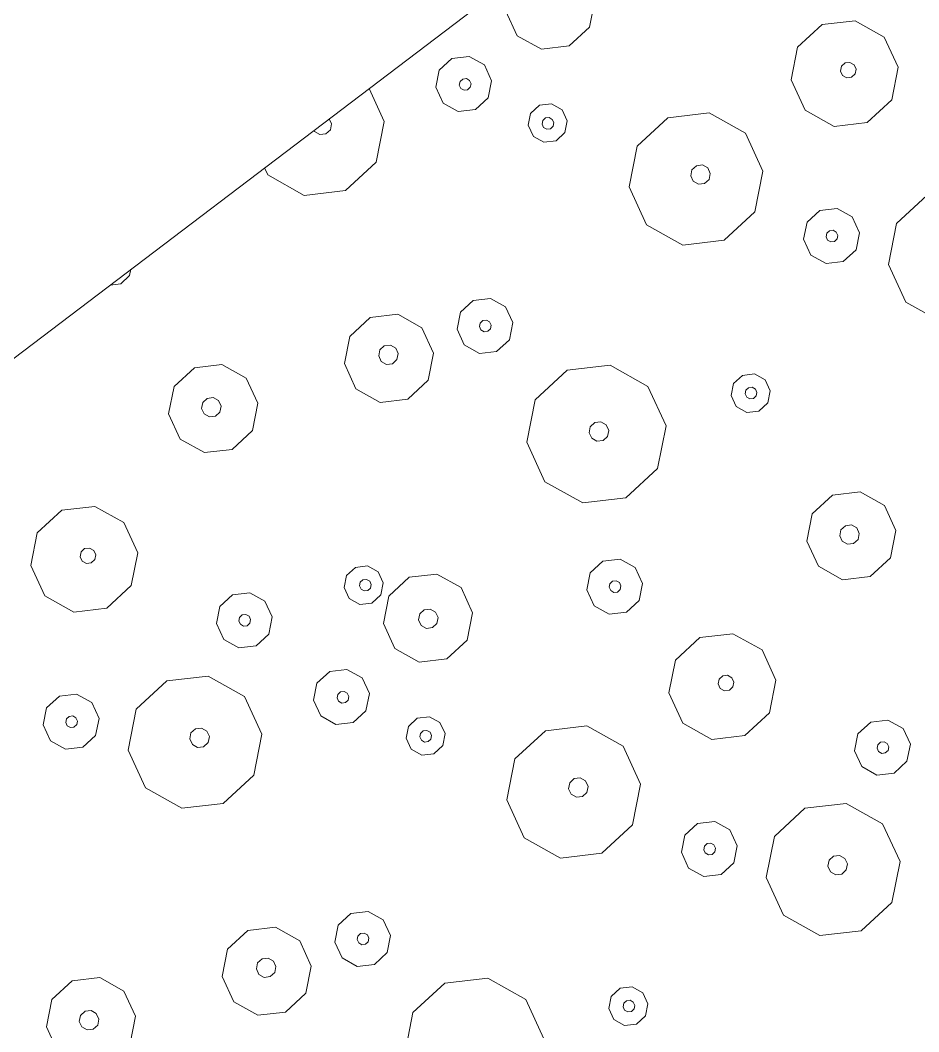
# Model space of a CAD drawing. Header units: metres. Extents: x -2858 to 512, y -1995 to 1252.
# Drawn here: x -465.227 to -462.668, y -185.131 to -182.249 of the extents above; entities that cross this region are included whole.
import ezdxf

# ---------------------------------------------------------------- set-up
doc = ezdxf.new("R2010")
doc.units = ezdxf.units.M
doc.layers.add('Calque commun', color=7, linetype='Continuous')

# ---------------------------------------------------------------- blocks, each defined once
blk = doc.blocks.new('pattern')
at = {"layer": 'Calque commun', "color": 54, "linetype": 'Continuous', "lineweight": 9}
for p, q in [((93.7554, 105.2144), (93.8576, 105.2748)), ((93.8576, 105.2748), (93.9757, 105.2635)), ((93.9757, 105.2635), (94.0646, 105.185)), ((93.7082, 105.1056), (93.7554, 105.2144)), ((94.0646, 105.185), (94.0904, 105.0691)), ((93.734, 104.9897), (93.7082, 105.1056)), ((93.8535, 105.0914), (93.8603, 105.1072)), ((93.8572, 105.0745), (93.8535, 105.0914)), ((93.8603, 105.1072), (93.8753, 105.116)), ((93.8753, 105.116), (93.8925, 105.1144)), ((93.8925, 105.1144), (93.9054, 105.1029)), ((93.9054, 105.1029), (93.9092, 105.086)), ((93.8702, 105.063), (93.8572, 105.0745)), ((93.8874, 105.0614), (93.8702, 105.063)), ((93.9023, 105.0702), (93.8874, 105.0614)), ((93.9092, 105.086), (93.9023, 105.0702)), ((94.0904, 105.0691), (94.0432, 104.9603)), ((93.4869, 105.0134), (93.5295, 105.0385)), ((93.5295, 105.0385), (93.5787, 105.0338)), ((93.5787, 105.0338), (93.6158, 105.0011)), ((93.4673, 104.968), (93.4869, 105.0134)), ((93.5336, 104.9724), (93.5425, 104.9777)), ((93.5425, 104.9777), (93.5529, 104.9767)), ((93.5529, 104.9767), (93.5606, 104.9698)), ((93.6158, 105.0011), (93.6265, 104.9528)), ((93.8229, 104.9112), (93.734, 104.9897)), ((93.478, 104.9198), (93.4673, 104.968)), ((93.5294, 104.9629), (93.5336, 104.9724)), ((93.5317, 104.9528), (93.5294, 104.9629)), ((93.5395, 104.9459), (93.5317, 104.9528)), ((93.5498, 104.9449), (93.5395, 104.9459)), ((93.5588, 104.9502), (93.5498, 104.9449)), ((93.5629, 104.9597), (93.5588, 104.9502)), ((93.5606, 104.9698), (93.5629, 104.9597)), ((93.6265, 104.9528), (93.6069, 104.9075)), ((94.0432, 104.9603), (93.9411, 104.8999)), ((94.5228, 104.9177), (94.5366, 104.9495)), ((94.5366, 104.9495), (94.5664, 104.9671)), ((94.5664, 104.9671), (94.6009, 104.9638)), ((94.6009, 104.9638), (94.6268, 104.9409)), ((93.5151, 104.887), (93.478, 104.9198)), ((94.5304, 104.8839), (94.5228, 104.9177)), ((94.5606, 104.9149), (94.5648, 104.9244)), ((94.5648, 104.9244), (94.5737, 104.9297)), ((94.5737, 104.9297), (94.584, 104.9287)), ((94.584, 104.9287), (94.5918, 104.9218)), ((94.5918, 104.9218), (94.5941, 104.9117)), ((94.6268, 104.9409), (94.6343, 104.9071)), ((93.6069, 104.9075), (93.5643, 104.8823)), ((93.9411, 104.8999), (93.8229, 104.9112)), ((94.5629, 104.9047), (94.5606, 104.9149)), ((94.5707, 104.8979), (94.5629, 104.9047)), ((94.581, 104.8969), (94.5707, 104.8979)), ((94.5899, 104.9022), (94.581, 104.8969)), ((94.5941, 104.9117), (94.5899, 104.9022)), ((94.6343, 104.9071), (94.6206, 104.8753)), ((93.5643, 104.8823), (93.5151, 104.887)), ((94.0312, 104.8384), (94.0738, 104.8635)), ((94.0738, 104.8635), (94.123, 104.8589)), ((94.5563, 104.861), (94.5304, 104.8839)), ((94.5908, 104.8577), (94.5563, 104.861)), ((94.6206, 104.8753), (94.5908, 104.8577)), ((94.0116, 104.7931), (94.0312, 104.8384)), ((94.123, 104.8589), (94.1601, 104.8261)), ((94.0779, 104.7974), (94.0868, 104.8027)), ((94.0868, 104.8027), (94.0972, 104.8017)), ((94.0972, 104.8017), (94.105, 104.7949)), ((94.1601, 104.8261), (94.1708, 104.7779)), ((94.0223, 104.7448), (94.0116, 104.7931)), ((94.0738, 104.7879), (94.0779, 104.7974)), ((94.076, 104.7778), (94.0738, 104.7879)), ((94.0838, 104.7709), (94.076, 104.7778)), ((94.1031, 104.7752), (94.0941, 104.7699)), ((94.1072, 104.7847), (94.1031, 104.7752)), ((94.105, 104.7949), (94.1072, 104.7847)), ((94.1708, 104.7779), (94.1512, 104.7325)), ((94.7591, 104.6817), (94.8083, 104.7951)), ((94.0594, 104.7121), (94.0223, 104.7448)), ((94.0941, 104.7699), (94.0838, 104.7709)), ((94.1512, 104.7325), (94.1086, 104.7074)), ((94.1086, 104.7074), (94.0594, 104.7121)), ((94.786, 104.5611), (94.7591, 104.6817)), ((93.6063, 104.6064), (93.688, 104.6547)), ((93.688, 104.6547), (93.7825, 104.6457)), ((93.7825, 104.6457), (93.8537, 104.5829)), ((93.0607, 104.5768), (93.1288, 104.617)), ((93.1288, 104.617), (93.2075, 104.6095)), ((93.2075, 104.6095), (93.2668, 104.5572)), ((93.5685, 104.5193), (93.6063, 104.6064)), ((93.0292, 104.5042), (93.0607, 104.5768)), ((93.8537, 104.5829), (93.8744, 104.4902)), ((94.0838, 104.5165), (94.186, 104.5768)), ((94.186, 104.5768), (94.3041, 104.5656)), ((93.2668, 104.5572), (93.284, 104.4799)), ((94.3041, 104.5656), (94.3931, 104.487)), ((94.8787, 104.4793), (94.786, 104.5611)), ((93.5892, 104.4267), (93.5685, 104.5193)), ((93.6848, 104.508), (93.6903, 104.5207)), ((93.6903, 104.5207), (93.7022, 104.5277)), ((93.7022, 104.5277), (93.716, 104.5264)), ((93.716, 104.5264), (93.7264, 104.5172)), ((93.7264, 104.5172), (93.7294, 104.5037)), ((94.0366, 104.4076), (94.0838, 104.5165)), ((95.1082, 104.5304), (95.0017, 104.4675)), ((93.0464, 104.427), (93.0292, 104.5042)), ((93.1296, 104.4884), (93.1365, 104.5042)), ((93.1334, 104.4715), (93.1296, 104.4884)), ((93.1365, 104.5042), (93.1514, 104.513)), ((93.1514, 104.513), (93.1686, 104.5114)), ((93.1686, 104.5114), (93.1816, 104.4999)), ((93.1816, 104.4999), (93.1854, 104.4831)), ((93.6878, 104.4944), (93.6848, 104.508)), ((93.6982, 104.4853), (93.6878, 104.4944)), ((93.7119, 104.484), (93.6982, 104.4853)), ((93.7239, 104.491), (93.7119, 104.484)), ((93.7294, 104.5037), (93.7239, 104.491)), ((93.8744, 104.4902), (93.8366, 104.4031)), ((94.3931, 104.487), (94.4189, 104.3712)), ((93.1464, 104.46), (93.1334, 104.4715)), ((93.1636, 104.4584), (93.1464, 104.46)), ((93.1785, 104.4672), (93.1636, 104.4584)), ((93.1854, 104.4831), (93.1785, 104.4672)), ((93.284, 104.4799), (93.2526, 104.4074)), ((95.0017, 104.4675), (94.8787, 104.4793)), ((93.1057, 104.3746), (93.0464, 104.427)), ((93.2526, 104.4074), (93.1845, 104.3671)), ((93.6603, 104.3638), (93.5892, 104.4267)), ((93.8366, 104.4031), (93.7548, 104.3548)), ((94.0624, 104.2918), (94.0366, 104.4076)), ((94.1819, 104.3934), (94.1888, 104.4093)), ((94.1888, 104.4093), (94.2037, 104.4181)), ((94.2037, 104.4181), (94.2209, 104.4164)), ((94.2209, 104.4164), (94.2339, 104.405)), ((94.2339, 104.405), (94.2377, 104.3881)), ((93.1845, 104.3671), (93.1057, 104.3746)), ((94.1857, 104.3765), (94.1819, 104.3934)), ((94.1987, 104.3651), (94.1857, 104.3765)), ((94.2308, 104.3722), (94.2159, 104.3634)), ((94.2377, 104.3881), (94.2308, 104.3722)), ((94.4189, 104.3712), (94.3717, 104.2623)), ((93.7548, 104.3548), (93.6603, 104.3638)), ((94.2159, 104.3634), (94.1987, 104.3651)), ((94.1514, 104.2133), (94.0624, 104.2918)), ((94.8807, 104.2736), (94.9233, 104.2987)), ((94.9233, 104.2987), (94.9725, 104.294)), ((94.9725, 104.294), (95.0096, 104.2613)), ((92.5315, 104.2798), (92.5573, 104.1639)), ((94.3717, 104.2623), (94.2695, 104.202)), ((94.861, 104.2282), (94.8807, 104.2736)), ((95.0096, 104.2613), (95.0203, 104.213)), ((94.8718, 104.1799), (94.861, 104.2282)), ((94.9232, 104.2231), (94.9274, 104.2326)), ((94.9274, 104.2326), (94.9363, 104.2379)), ((94.9363, 104.2379), (94.9466, 104.2369)), ((94.9466, 104.2369), (94.9544, 104.23)), ((94.9544, 104.23), (94.9567, 104.2199)), ((94.2695, 104.202), (94.1514, 104.2133)), ((94.9255, 104.213), (94.9232, 104.2231)), ((94.9333, 104.2061), (94.9255, 104.213)), ((94.9436, 104.2051), (94.9333, 104.2061)), ((94.9526, 104.2104), (94.9436, 104.2051)), ((94.9567, 104.2199), (94.9526, 104.2104)), ((95.0203, 104.213), (95.0007, 104.1677)), ((95.0958, 104.1632), (95.1639, 104.2034)), ((95.1639, 104.2034), (95.2426, 104.1959)), ((94.9089, 104.1472), (94.8718, 104.1799)), ((95.0007, 104.1677), (94.9581, 104.1425)), ((95.2426, 104.1959), (95.3019, 104.1436)), ((92.5573, 104.1639), (92.5101, 104.0551)), ((93.6345, 104.0938), (93.6542, 104.1391)), ((93.6542, 104.1391), (93.6968, 104.1643)), ((93.6968, 104.1643), (93.746, 104.1596)), ((93.746, 104.1596), (93.783, 104.1268)), ((94.9581, 104.1425), (94.9089, 104.1472)), ((95.0643, 104.0906), (95.0958, 104.1632)), ((95.3019, 104.1436), (95.3191, 104.0664)), ((93.783, 104.1268), (93.7938, 104.0786)), ((93.6453, 104.0455), (93.6345, 104.0938)), ((93.6967, 104.0886), (93.7008, 104.0982)), ((93.699, 104.0785), (93.6967, 104.0886)), ((93.7008, 104.0982), (93.7098, 104.1034)), ((93.7098, 104.1034), (93.7201, 104.1025)), ((93.7201, 104.1025), (93.7279, 104.0956)), ((93.7302, 104.0854), (93.726, 104.0759)), ((93.7279, 104.0956), (93.7302, 104.0854)), ((95.0815, 104.0134), (95.0643, 104.0906)), ((95.1573, 104.0733), (95.1642, 104.0891)), ((95.1642, 104.0891), (95.1791, 104.0979)), ((95.1791, 104.0979), (95.1963, 104.0963)), ((95.1963, 104.0963), (95.2093, 104.0848)), ((95.2093, 104.0848), (95.213, 104.0679)), ((92.5101, 104.0551), (92.4079, 103.9948)), ((93.0034, 104.0443), (93.0332, 104.0619)), ((93.0332, 104.0619), (93.0677, 104.0586)), ((93.0677, 104.0586), (93.0936, 104.0357)), ((93.7067, 104.0716), (93.699, 104.0785)), ((93.7171, 104.0706), (93.7067, 104.0716)), ((93.726, 104.0759), (93.7171, 104.0706)), ((93.7938, 104.0786), (93.7741, 104.0332)), ((95.161, 104.0564), (95.1573, 104.0733)), ((95.174, 104.0449), (95.161, 104.0564)), ((95.213, 104.0679), (95.2062, 104.0521)), ((95.3191, 104.0664), (95.2877, 103.9938)), ((92.9897, 104.0125), (93.0034, 104.0443)), ((93.0316, 104.0192), (93.0405, 104.0245)), ((93.0405, 104.0245), (93.0508, 104.0235)), ((93.0508, 104.0235), (93.0586, 104.0166)), ((93.0936, 104.0357), (93.1012, 104.0019)), ((93.6823, 104.0128), (93.6453, 104.0455)), ((93.7741, 104.0332), (93.7316, 104.0081)), ((95.1913, 104.0433), (95.174, 104.0449)), ((95.2062, 104.0521), (95.1913, 104.0433)), ((92.4079, 103.9948), (92.2897, 104.006)), ((92.9972, 103.9787), (92.9897, 104.0125)), ((93.0274, 104.0097), (93.0316, 104.0192)), ((93.0297, 103.9995), (93.0274, 104.0097)), ((93.0375, 103.9927), (93.0297, 103.9995)), ((93.0568, 103.997), (93.0478, 103.9917)), ((93.0609, 104.0065), (93.0568, 103.997)), ((93.0586, 104.0166), (93.0609, 104.0065)), ((93.1012, 104.0019), (93.0874, 103.9702)), ((93.7316, 104.0081), (93.6823, 104.0128)), ((94.3347, 103.9738), (94.3485, 104.0055)), ((94.3485, 104.0055), (94.3783, 104.0231)), ((94.3783, 104.0231), (94.4128, 104.0199)), ((94.4128, 104.0199), (94.4387, 103.997)), ((94.4387, 103.997), (94.4462, 103.9632)), ((95.1408, 103.9611), (95.0815, 104.0134)), ((93.0231, 103.9558), (92.9972, 103.9787)), ((93.0478, 103.9917), (93.0375, 103.9927)), ((93.0874, 103.9702), (93.0576, 103.9526)), ((94.3423, 103.94), (94.3347, 103.9738)), ((94.3742, 103.971), (94.3783, 103.9806)), ((94.3764, 103.9609), (94.3742, 103.971)), ((94.3783, 103.9806), (94.3872, 103.9858)), ((94.3872, 103.9858), (94.3976, 103.9849)), ((94.3976, 103.9849), (94.4054, 103.978)), ((94.4076, 103.9679), (94.4035, 103.9583)), ((94.4054, 103.978), (94.4076, 103.9679)), ((95.2877, 103.9938), (95.2196, 103.9536)), ((92.4981, 103.9332), (92.5406, 103.9584)), ((92.5406, 103.9584), (92.5899, 103.9537)), ((92.5899, 103.9537), (92.6269, 103.9209)), ((93.0576, 103.9526), (93.0231, 103.9558)), ((93.2751, 103.8899), (93.3816, 103.9528)), ((93.3816, 103.9528), (93.5046, 103.9411)), ((93.5046, 103.9411), (93.5973, 103.8592)), ((94.3682, 103.9171), (94.3423, 103.94)), ((94.3842, 103.954), (94.3764, 103.9609)), ((94.3946, 103.953), (94.3842, 103.954)), ((94.4035, 103.9583), (94.3946, 103.953)), ((94.4462, 103.9632), (94.4325, 103.9314)), ((95.2196, 103.9536), (95.1408, 103.9611)), ((92.4784, 103.8879), (92.4981, 103.9332)), ((92.6269, 103.9209), (92.6377, 103.8727)), ((94.4027, 103.9138), (94.3682, 103.9171)), ((94.4325, 103.9314), (94.4027, 103.9138)), ((95.5363, 103.8856), (95.6045, 103.9259)), ((92.4891, 103.8396), (92.4784, 103.8879)), ((92.5406, 103.8827), (92.5447, 103.8923)), ((92.5428, 103.8726), (92.5406, 103.8827)), ((92.5447, 103.8923), (92.5537, 103.8975)), ((92.5537, 103.8975), (92.564, 103.8966)), ((92.564, 103.8966), (92.5718, 103.8897)), ((92.574, 103.8795), (92.5699, 103.87)), ((92.5718, 103.8897), (92.574, 103.8795)), ((93.226, 103.7765), (93.2751, 103.8899)), ((95.5049, 103.8131), (95.5363, 103.8856)), ((92.5506, 103.8657), (92.5428, 103.8726)), ((92.561, 103.8647), (92.5506, 103.8657)), ((92.5699, 103.87), (92.561, 103.8647)), ((92.6377, 103.8727), (92.618, 103.8273)), ((93.5973, 103.8592), (93.6242, 103.7386)), ((94.0398, 103.8345), (94.1079, 103.8747)), ((94.1079, 103.8747), (94.1866, 103.8672)), ((94.1866, 103.8672), (94.2459, 103.8149)), ((92.5262, 103.8069), (92.4891, 103.8396)), ((92.618, 103.8273), (92.5754, 103.8022)), ((94.0083, 103.7619), (94.0398, 103.8345)), ((95.6122, 103.8131), (95.6271, 103.8219)), ((95.6271, 103.8219), (95.6443, 103.8202)), ((92.5754, 103.8022), (92.5262, 103.8069)), ((94.2459, 103.8149), (94.2631, 103.7376)), ((94.4075, 103.7689), (94.4501, 103.794)), ((94.4501, 103.794), (94.4993, 103.7893)), ((95.5221, 103.7358), (95.5049, 103.8131)), ((95.6053, 103.7972), (95.6122, 103.8131)), ((95.6091, 103.7803), (95.6053, 103.7972)), ((95.6443, 103.8202), (95.6573, 103.8088)), ((95.6573, 103.8088), (95.661, 103.7919)), ((93.2528, 103.6559), (93.226, 103.7765)), ((93.3872, 103.7608), (93.3941, 103.7767)), ((93.3941, 103.7767), (93.409, 103.7855)), ((93.409, 103.7855), (93.4262, 103.7838)), ((93.4262, 103.7838), (93.4392, 103.7724)), ((93.4392, 103.7724), (93.4429, 103.7555)), ((94.1085, 103.7542), (94.1154, 103.7701)), ((94.1154, 103.7701), (94.1303, 103.7789)), ((94.1303, 103.7789), (94.1475, 103.7773)), ((94.1475, 103.7773), (94.1605, 103.7658)), ((94.1605, 103.7658), (94.1643, 103.7489)), ((94.3878, 103.7235), (94.4075, 103.7689)), ((94.4993, 103.7893), (94.5364, 103.7566)), ((95.622, 103.7689), (95.6091, 103.7803)), ((95.6393, 103.7672), (95.622, 103.7689)), ((95.6542, 103.776), (95.6393, 103.7672)), ((95.661, 103.7919), (95.6542, 103.776)), ((95.7597, 103.7888), (95.7282, 103.7162)), ((92.0731, 103.7012), (92.1549, 103.7495)), ((92.1549, 103.7495), (92.2494, 103.7405)), ((92.2494, 103.7405), (92.3205, 103.6777)), ((93.391, 103.7439), (93.3872, 103.7608)), ((93.4039, 103.7325), (93.391, 103.7439)), ((93.4361, 103.7396), (93.4212, 103.7308)), ((93.4429, 103.7555), (93.4361, 103.7396)), ((93.6242, 103.7386), (93.575, 103.6252)), ((94.0255, 103.6847), (94.0083, 103.7619)), ((94.1123, 103.7374), (94.1085, 103.7542)), ((94.1253, 103.7259), (94.1123, 103.7374)), ((94.1643, 103.7489), (94.1574, 103.733)), ((94.2631, 103.7376), (94.2317, 103.6651)), ((94.4529, 103.7308), (94.4618, 103.7361)), ((94.4618, 103.7361), (94.4721, 103.7351)), ((94.5364, 103.7566), (94.5471, 103.7083)), ((95.5814, 103.6835), (95.5221, 103.7358)), ((93.4212, 103.7308), (93.4039, 103.7325)), ((94.1425, 103.7243), (94.1253, 103.7259)), ((94.1574, 103.733), (94.1425, 103.7243)), ((94.3986, 103.6752), (94.3878, 103.7235)), ((94.4487, 103.7213), (94.4529, 103.7308)), ((94.451, 103.7112), (94.4487, 103.7213)), ((94.4588, 103.7043), (94.451, 103.7112)), ((94.478, 103.7086), (94.4691, 103.7033)), ((94.4721, 103.7351), (94.4799, 103.7283)), ((94.4822, 103.7181), (94.478, 103.7086)), ((94.4799, 103.7283), (94.4822, 103.7181)), ((94.5471, 103.7083), (94.5274, 103.663)), ((95.7282, 103.7162), (95.6601, 103.676)), ((92.0354, 103.6141), (92.0731, 103.7012)), ((92.3205, 103.6777), (92.3412, 103.585)), ((94.0848, 103.6323), (94.0255, 103.6847)), ((94.4691, 103.7033), (94.4588, 103.7043)), ((94.6979, 103.6181), (94.8001, 103.6784)), ((94.8001, 103.6784), (94.9182, 103.6671)), ((95.6601, 103.676), (95.5814, 103.6835)), ((92.5507, 103.6113), (92.6528, 103.6716)), ((92.6528, 103.6716), (92.771, 103.6604)), ((92.771, 103.6604), (92.8599, 103.5818)), ((93.3455, 103.5741), (93.2528, 103.6559)), ((94.2317, 103.6651), (94.1636, 103.6248)), ((94.4356, 103.6425), (94.3986, 103.6752)), ((94.5274, 103.663), (94.4849, 103.6378)), ((94.9182, 103.6671), (95.0071, 103.5886)), ((92.1571, 103.6155), (92.169, 103.6225)), ((92.169, 103.6225), (92.1828, 103.6212)), ((92.1828, 103.6212), (92.1932, 103.612)), ((93.575, 103.6252), (93.4686, 103.5623)), ((94.1636, 103.6248), (94.0848, 103.6323)), ((94.4849, 103.6378), (94.4356, 103.6425)), ((92.056, 103.5215), (92.0354, 103.6141)), ((92.1516, 103.6028), (92.1571, 103.6155)), ((92.1546, 103.5892), (92.1516, 103.6028)), ((92.1962, 103.5985), (92.1907, 103.5858)), ((92.1932, 103.612), (92.1962, 103.5985)), ((92.5035, 103.5024), (92.5507, 103.6113)), ((94.1461, 103.588), (94.1759, 103.6056)), ((94.1759, 103.6056), (94.2104, 103.6023)), ((94.2104, 103.6023), (94.2363, 103.5794)), ((94.6507, 103.5092), (94.6979, 103.6181)), ((92.165, 103.5801), (92.1546, 103.5892)), ((92.1788, 103.5788), (92.165, 103.5801)), ((92.1907, 103.5858), (92.1788, 103.5788)), ((92.3412, 103.585), (92.3034, 103.4979)), ((92.8599, 103.5818), (92.8857, 103.466)), ((93.4686, 103.5623), (93.3455, 103.5741)), ((94.1323, 103.5563), (94.1461, 103.588)), ((94.168, 103.5559), (94.1721, 103.5654)), ((94.1721, 103.5654), (94.1811, 103.5707)), ((94.1811, 103.5707), (94.1914, 103.5697)), ((94.1914, 103.5697), (94.1992, 103.5629)), ((94.1992, 103.5629), (94.2014, 103.5527)), ((94.2363, 103.5794), (94.2438, 103.5457)), ((95.0071, 103.5886), (95.0329, 103.4728)), ((94.1399, 103.5225), (94.1323, 103.5563)), ((94.1702, 103.5458), (94.168, 103.5559)), ((94.178, 103.5389), (94.1702, 103.5458)), ((94.1884, 103.5379), (94.178, 103.5389)), ((94.1973, 103.5432), (94.1884, 103.5379)), ((94.2014, 103.5527), (94.1973, 103.5432)), ((94.2438, 103.5457), (94.2301, 103.5139)), ((92.1272, 103.4586), (92.056, 103.5215)), ((92.6556, 103.5041), (92.6705, 103.5129)), ((92.6705, 103.5129), (92.6878, 103.5112)), ((92.6878, 103.5112), (92.7007, 103.4998)), ((94.1658, 103.4996), (94.1399, 103.5225)), ((94.2301, 103.5139), (94.2003, 103.4963)), ((94.6765, 103.3934), (94.6507, 103.5092)), ((94.796, 103.495), (94.8028, 103.5109)), ((94.8028, 103.5109), (94.8177, 103.5197)), ((94.8177, 103.5197), (94.835, 103.518)), ((94.835, 103.518), (94.8479, 103.5066)), ((94.8479, 103.5066), (94.8517, 103.4897)), ((92.3034, 103.4979), (92.2217, 103.4496)), ((92.5293, 103.3866), (92.5035, 103.5024)), ((92.6487, 103.4882), (92.6556, 103.5041)), ((92.6525, 103.4713), (92.6487, 103.4882)), ((92.7045, 103.4829), (92.6976, 103.467)), ((92.7007, 103.4998), (92.7045, 103.4829)), ((94.2003, 103.4963), (94.1658, 103.4996)), ((94.7997, 103.4781), (94.796, 103.495)), ((94.8127, 103.4667), (94.7997, 103.4781)), ((94.8517, 103.4897), (94.8448, 103.4738)), ((92.2217, 103.4496), (92.1272, 103.4586)), ((92.6655, 103.4599), (92.6525, 103.4713)), ((92.6827, 103.4582), (92.6655, 103.4599)), ((92.6976, 103.467), (92.6827, 103.4582)), ((92.8857, 103.466), (92.8385, 103.3571)), ((94.8299, 103.465), (94.8127, 103.4667)), ((94.8448, 103.4738), (94.8299, 103.465)), ((95.0329, 103.4728), (94.9857, 103.3639)), ((94.4294, 103.417), (94.472, 103.4422)), ((94.472, 103.4422), (94.5212, 103.4375)), ((94.5212, 103.4375), (94.5583, 103.4047)), ((93.3475, 103.3684), (93.3901, 103.3935)), ((93.3901, 103.3935), (93.4393, 103.3888)), ((94.4098, 103.3717), (94.4294, 103.417)), ((94.5583, 103.4047), (94.569, 103.3565)), ((94.7654, 103.3148), (94.6765, 103.3934)), ((92.6182, 103.3081), (92.5293, 103.3866)), ((93.3279, 103.323), (93.3475, 103.3684)), ((93.4393, 103.3888), (93.4764, 103.3561)), ((94.4205, 103.3234), (94.4098, 103.3717)), ((94.4719, 103.3665), (94.4761, 103.3761)), ((94.4742, 103.3564), (94.4719, 103.3665)), ((94.4761, 103.3761), (94.485, 103.3813)), ((94.485, 103.3813), (94.4954, 103.3804)), ((94.4954, 103.3804), (94.5031, 103.3735)), ((94.5054, 103.3633), (94.5013, 103.3538)), ((94.5031, 103.3735), (94.5054, 103.3633)), ((94.9857, 103.3639), (94.8836, 103.3036)), ((92.8385, 103.3571), (92.7363, 103.2968)), ((93.3942, 103.3274), (93.4031, 103.3327)), ((93.4031, 103.3327), (93.4135, 103.3317)), ((93.4764, 103.3561), (93.4871, 103.3078)), ((94.482, 103.3495), (94.4742, 103.3564)), ((94.4923, 103.3485), (94.482, 103.3495)), ((94.5013, 103.3538), (94.4923, 103.3485)), ((94.569, 103.3565), (94.5494, 103.3111)), ((92.7363, 103.2968), (92.6182, 103.3081)), ((93.3386, 103.2747), (93.3279, 103.323)), ((93.3901, 103.3179), (93.3942, 103.3274)), ((93.3923, 103.3078), (93.3901, 103.3179)), ((93.4001, 103.3009), (93.3923, 103.3078)), ((93.4194, 103.3052), (93.4104, 103.2999)), ((93.4135, 103.3317), (93.4213, 103.3248)), ((93.4235, 103.3147), (93.4194, 103.3052)), ((93.4213, 103.3248), (93.4235, 103.3147)), ((93.4871, 103.3078), (93.4675, 103.2625)), ((94.4576, 103.2907), (94.4205, 103.3234)), ((94.5494, 103.3111), (94.5068, 103.286)), ((94.8836, 103.3036), (94.7654, 103.3148)), ((93.3757, 103.242), (93.3386, 103.2747)), ((93.4104, 103.2999), (93.4001, 103.3009)), ((93.5626, 103.258), (93.6307, 103.2982)), ((93.6307, 103.2982), (93.7095, 103.2907)), ((93.7095, 103.2907), (93.7688, 103.2384)), ((94.5068, 103.286), (94.4576, 103.2907)), ((93.4675, 103.2625), (93.4249, 103.2373)), ((93.5311, 103.1854), (93.5626, 103.258)), ((94.9737, 103.2421), (95.0163, 103.2672)), ((95.0163, 103.2672), (95.0655, 103.2625)), ((95.0655, 103.2625), (95.1026, 103.2298)), ((93.4249, 103.2373), (93.3757, 103.242)), ((93.7688, 103.2384), (93.786, 103.1612)), ((94.9541, 103.1967), (94.9737, 103.2421)), ((95.1026, 103.2298), (95.1133, 103.1815)), ((93.631, 103.1839), (93.6459, 103.1927)), ((93.6459, 103.1927), (93.6631, 103.1911)), ((93.6631, 103.1911), (93.6761, 103.1796)), ((94.9648, 103.1484), (94.9541, 103.1967)), ((95.0163, 103.1916), (95.0204, 103.2011)), ((95.0185, 103.1814), (95.0163, 103.1916)), ((95.0204, 103.2011), (95.0293, 103.2064)), ((95.0293, 103.2064), (95.0397, 103.2054)), ((95.0397, 103.2054), (95.0475, 103.1985)), ((95.0497, 103.1884), (95.0456, 103.1789)), ((95.0475, 103.1985), (95.0497, 103.1884)), ((93.5483, 103.1082), (93.5311, 103.1854)), ((93.6241, 103.1681), (93.631, 103.1839)), ((93.6279, 103.1512), (93.6241, 103.1681)), ((93.6799, 103.1628), (93.673, 103.1469)), ((93.6761, 103.1796), (93.6799, 103.1628)), ((93.786, 103.1612), (93.7545, 103.0886)), ((95.0263, 103.1746), (95.0185, 103.1814)), ((95.0366, 103.1736), (95.0263, 103.1746)), ((95.0456, 103.1789), (95.0366, 103.1736)), ((95.1133, 103.1815), (95.0937, 103.1362)), ((93.6408, 103.1397), (93.6279, 103.1512)), ((93.6581, 103.1381), (93.6408, 103.1397)), ((93.673, 103.1469), (93.6581, 103.1381)), ((95.0019, 103.1157), (94.9648, 103.1484)), ((95.0937, 103.1362), (95.0511, 103.111)), ((92.8153, 103.1004), (92.8451, 103.118)), ((92.8451, 103.118), (92.8796, 103.1147)), ((92.8796, 103.1147), (92.9055, 103.0918)), ((93.6076, 103.0559), (93.5483, 103.1082)), ((95.0511, 103.111), (95.0019, 103.1157)), ((92.8016, 103.0686), (92.8153, 103.1004)), ((92.841, 103.0658), (92.8451, 103.0754)), ((92.8451, 103.0754), (92.8541, 103.0807)), ((92.8541, 103.0807), (92.8644, 103.0797)), ((92.8644, 103.0797), (92.8722, 103.0728)), ((92.8722, 103.0728), (92.8745, 103.0627)), ((92.9055, 103.0918), (92.913, 103.058)), ((93.7545, 103.0886), (93.6864, 103.0484)), ((92.8091, 103.0348), (92.8016, 103.0686)), ((92.8433, 103.0557), (92.841, 103.0658)), ((92.851, 103.0488), (92.8433, 103.0557)), ((92.8614, 103.0479), (92.851, 103.0488)), ((92.8703, 103.0531), (92.8614, 103.0479)), ((92.8745, 103.0627), (92.8703, 103.0531)), ((92.913, 103.058), (92.8993, 103.0262)), ((93.6864, 103.0484), (93.6076, 103.0559)), ((94.5488, 103.0101), (94.6305, 103.0583)), ((94.6305, 103.0583), (94.725, 103.0493)), ((94.725, 103.0493), (94.7962, 102.9865)), ((92.835, 103.0119), (92.8091, 103.0348)), ((92.8993, 103.0262), (92.8695, 103.0086)), ((94.0032, 102.9804), (94.0713, 103.0207)), ((94.0713, 103.0207), (94.15, 103.0132)), ((92.8695, 103.0086), (92.835, 103.0119)), ((94.15, 103.0132), (94.2093, 102.9608)), ((94.511, 102.923), (94.5488, 103.0101)), ((94.7962, 102.9865), (94.8168, 102.8938)), ((92.5066, 102.9293), (92.5747, 102.9695)), ((92.5747, 102.9695), (92.6535, 102.962)), ((92.6535, 102.962), (92.7128, 102.9097)), ((93.9717, 102.9079), (94.0032, 102.9804)), ((94.2093, 102.9608), (94.2265, 102.8836)), ((94.6328, 102.9243), (94.6447, 102.9313)), ((94.6447, 102.9313), (94.6585, 102.93)), ((94.6585, 102.93), (94.6689, 102.9209)), ((92.7128, 102.9097), (92.73, 102.8325)), ((93.9889, 102.8306), (93.9717, 102.9079)), ((94.0721, 102.892), (94.079, 102.9079)), ((94.079, 102.9079), (94.0939, 102.9167)), ((94.0939, 102.9167), (94.1111, 102.915)), ((94.1111, 102.915), (94.1241, 102.9036)), ((94.1241, 102.9036), (94.1279, 102.8867)), ((94.5317, 102.8303), (94.511, 102.923)), ((94.6273, 102.9116), (94.6328, 102.9243)), ((94.6303, 102.8981), (94.6273, 102.9116)), ((94.6719, 102.9073), (94.6664, 102.8947)), ((94.6689, 102.9209), (94.6719, 102.9073)), ((92.8743, 102.8637), (92.9169, 102.8888)), ((92.9169, 102.8888), (92.9661, 102.8841)), ((92.9661, 102.8841), (93.0032, 102.8514)), ((94.0759, 102.8751), (94.0721, 102.892)), ((94.0889, 102.8637), (94.0759, 102.8751)), ((94.121, 102.8708), (94.1061, 102.862)), ((94.1279, 102.8867), (94.121, 102.8708)), ((94.2265, 102.8836), (94.1951, 102.811)), ((94.6406, 102.8889), (94.6303, 102.8981)), ((94.6544, 102.8876), (94.6406, 102.8889)), ((94.6664, 102.8947), (94.6544, 102.8876)), ((94.8168, 102.8938), (94.7791, 102.8067)), ((92.8547, 102.8183), (92.8743, 102.8637)), ((93.0032, 102.8514), (93.0139, 102.8031)), ((94.1061, 102.862), (94.0889, 102.8637)), ((92.73, 102.8325), (92.6985, 102.7599)), ((92.8654, 102.7701), (92.8547, 102.8183)), ((92.9156, 102.8161), (92.9197, 102.8256)), ((92.9178, 102.806), (92.9156, 102.8161)), ((92.9197, 102.8256), (92.9286, 102.8309)), ((92.9286, 102.8309), (92.939, 102.8299)), ((92.939, 102.8299), (92.9467, 102.8231)), ((92.9467, 102.8231), (92.949, 102.8129)), ((94.0482, 102.7783), (93.9889, 102.8306)), ((94.6028, 102.7675), (94.5317, 102.8303)), ((92.9256, 102.7991), (92.9178, 102.806)), ((92.9359, 102.7981), (92.9256, 102.7991)), ((92.9449, 102.8034), (92.9359, 102.7981)), ((92.949, 102.8129), (92.9449, 102.8034)), ((93.0139, 102.8031), (92.9943, 102.7578)), ((94.1951, 102.811), (94.127, 102.7708)), ((94.7791, 102.8067), (94.6973, 102.7585)), ((92.9025, 102.7373), (92.8654, 102.7701)), ((92.9943, 102.7578), (92.9517, 102.7326)), ((93.1647, 102.7129), (93.2669, 102.7732)), ((93.2669, 102.7732), (93.385, 102.762)), ((93.385, 102.762), (93.474, 102.6834)), ((94.127, 102.7708), (94.0482, 102.7783)), ((94.6973, 102.7585), (94.6028, 102.7675)), ((92.9517, 102.7326), (92.9025, 102.7373)), ((93.1237, 102.6184), (93.1647, 102.7129)), ((93.474, 102.6834), (93.4998, 102.5676)), ((93.2697, 102.6057), (93.2846, 102.6145)), ((93.2846, 102.6145), (93.3018, 102.6128)), ((93.3018, 102.6128), (93.3148, 102.6014)), ((93.2634, 102.5913), (93.2697, 102.6057)), ((93.3148, 102.6014), (93.3185, 102.5845)), ((93.3185, 102.5845), (93.317, 102.5809)), ((93.4998, 102.5676), (93.4909, 102.5472)), ((93.96, 102.4562), (93.9757, 102.4655)), ((93.9757, 102.4655), (94.0102, 102.4622)), ((94.0102, 102.4622), (94.033, 102.4421))]:
    blk.add_line(p, q, dxfattribs=at)
at = {"layer": 'Calque commun', "color": 7, "linetype": 'Continuous', "lineweight": 9}
mesh = blk.add_polyface(dxfattribs=at)
corners = [(70.8497, 113.5412), (53.8349, 19.1692), (74.7282, 106.3237), (76.0435, 113.5984), (74.769, 106.1763), (58.8077, 18.2701), (114.1703, 105.207), (114.1703, 98.5387)]
mesh.append_faces([[corners[k] for k in face] for face in [(3, 4, 6)]], dxfattribs={"vtx0": -1, "vtx1": -1, "color": 7})
mesh.append_faces([[corners[k] for k in face] for face in [(3, 2, 4)]], dxfattribs={"vtx0": -1, "vtx2": -1, "color": 7})
mesh.append_faces([[corners[k] for k in face] for face in [(5, 2, 1)]], dxfattribs={"vtx1": -1, "color": 7})
mesh.append_faces([[corners[k] for k in face] for face in [(0, 1, 2), (3, 0, 2)]], dxfattribs={"vtx1": -1, "vtx2": -1, "color": 7})
mesh.append_faces([[corners[k] for k in face] for face in [(4, 7, 6)]], dxfattribs={"vtx2": -1, "color": 7})

msp = doc.modelspace()

# ---------------------------------------------------------------- block references
at = {"layer": 'Calque commun', "color": 0, "linetype": 'ByBlock', "lineweight": -2, "rotation": 228.1617603435354}
msp.add_blockref('pattern', (-478.5712, -44.6144), dxfattribs=at)

doc.saveas('drawing.dxf')
